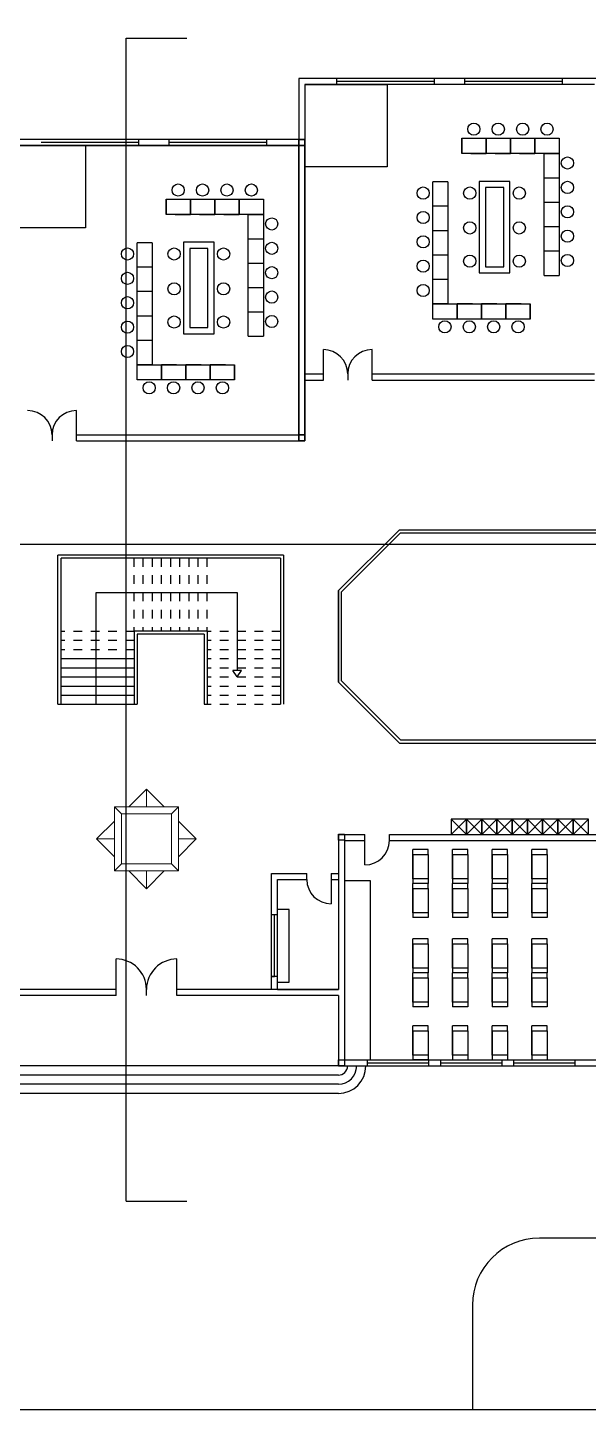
# Model space of a CAD drawing. Header units: millimetres. Extents: x 1593 to 1813, y 960 to 1110.
# Drawn here: x 1636.76 to 1655.15, y 1039.28 to 1084.63 of the extents above; entities that cross this region are included whole.
import ezdxf

# ---------------------------------------------------------------- set-up
doc = ezdxf.new("R2010")
doc.units = ezdxf.units.MM
doc.layers.add('1st floor', color=7, linetype='Continuous')
doc.layers.add('columns', color=22, linetype='Continuous')
doc.layers.add('Entrance Area', color=140, linetype='Continuous', lineweight=13)

msp = doc.modelspace()

# ---------------------------------------------------------------- linework, layer by layer
for p, q in [((1639.984, 1084.285), (1641.984, 1084.285)), ((1639.984, 1046.11), (1639.984, 1084.285)), ((1683.151, 1067.661), (1611.232, 1067.661)), ((1639.984, 1046.11), (1641.984, 1046.11))]:
    msp.add_line(p, q)
at = {"layer": '1st floor'}
for p, q in [((1655.551, 1082.963), (1645.651, 1082.963)), ((1645.651, 1082.963), (1645.651, 1071.063)), ((1646.901, 1082.763), (1646.901, 1082.963)), ((1650.101, 1082.763), (1650.101, 1082.963)), ((1651.101, 1082.763), (1651.101, 1082.963)), ((1651.101, 1082.763), (1651.101, 1082.963)), ((1654.301, 1082.763), (1654.301, 1082.963)), ((1655.351, 1082.763), (1645.851, 1082.763)), ((1645.851, 1082.763), (1645.851, 1071.263)), ((1645.851, 1082.763), (1648.551, 1082.763)), ((1650.101, 1082.863), (1646.901, 1082.863)), ((1648.551, 1082.763), (1648.551, 1080.063)), ((1654.301, 1082.863), (1651.101, 1082.863)), ((1645.851, 1080.963), (1635.751, 1080.963)), ((1635.951, 1080.763), (1645.851, 1080.763)), ((1645.651, 1080.763), (1636.151, 1080.763)), ((1640.401, 1080.863), (1637.201, 1080.863)), ((1638.651, 1080.763), (1638.651, 1078.063)), ((1640.401, 1080.763), (1640.401, 1080.963)), ((1641.401, 1080.763), (1641.401, 1080.963)), ((1641.401, 1080.763), (1641.401, 1080.963)), ((1644.601, 1080.863), (1641.401, 1080.863)), ((1644.601, 1080.763), (1644.601, 1080.963)), ((1645.651, 1071.263), (1645.651, 1080.763)), ((1645.851, 1071.063), (1645.851, 1080.963)), ((1650.996, 1080.499), (1650.996, 1080.999)), ((1650.996, 1080.999), (1651.796, 1080.999)), ((1650.996, 1080.499), (1650.996, 1080.999)), ((1650.996, 1080.499), (1650.996, 1080.999)), ((1650.996, 1080.999), (1650.996, 1080.499)), ((1651.796, 1080.499), (1651.796, 1080.999)), ((1651.796, 1080.999), (1652.596, 1080.999)), ((1651.796, 1080.499), (1651.796, 1080.999)), ((1651.796, 1080.499), (1651.796, 1080.999)), ((1651.796, 1080.999), (1651.796, 1080.499)), ((1652.596, 1080.499), (1652.596, 1080.999)), ((1652.596, 1080.999), (1653.396, 1080.999)), ((1652.596, 1080.499), (1652.596, 1080.999)), ((1652.596, 1080.499), (1652.596, 1080.999)), ((1652.596, 1080.999), (1652.596, 1080.499)), ((1653.396, 1080.499), (1653.396, 1080.999)), ((1653.396, 1080.999), (1654.196, 1080.999)), ((1653.396, 1080.499), (1653.396, 1080.999)), ((1653.396, 1080.499), (1653.396, 1080.999)), ((1653.396, 1080.999), (1653.396, 1080.499)), ((1654.196, 1080.999), (1654.196, 1080.499)), ((1651.796, 1080.499), (1650.996, 1080.499)), ((1651.296, 1080.499), (1651.796, 1080.499)), ((1651.296, 1080.499), (1651.796, 1080.499)), ((1651.296, 1080.499), (1651.796, 1080.499)), ((1652.596, 1080.499), (1651.796, 1080.499)), ((1652.096, 1080.499), (1652.596, 1080.499)), ((1652.096, 1080.499), (1652.596, 1080.499)), ((1652.096, 1080.499), (1652.596, 1080.499)), ((1653.396, 1080.499), (1652.596, 1080.499)), ((1652.896, 1080.499), (1653.396, 1080.499)), ((1652.896, 1080.499), (1653.396, 1080.499)), ((1652.896, 1080.499), (1653.396, 1080.499)), ((1654.196, 1080.499), (1653.396, 1080.499)), ((1653.696, 1079.699), (1653.696, 1080.499)), ((1653.696, 1080.499), (1654.196, 1080.499)), ((1653.696, 1080.499), (1654.196, 1080.499)), ((1653.696, 1080.499), (1654.196, 1080.499)), ((1654.196, 1080.499), (1654.196, 1079.699)), ((1648.551, 1080.063), (1645.851, 1080.063)), ((1650.545, 1079.565), (1650.045, 1079.565)), ((1650.045, 1078.765), (1650.045, 1079.565)), ((1650.545, 1079.565), (1650.045, 1079.565)), ((1650.545, 1079.565), (1650.545, 1078.765)), ((1653.696, 1078.899), (1653.696, 1079.699)), ((1653.696, 1079.699), (1654.196, 1079.699)), ((1653.696, 1079.699), (1654.196, 1079.699)), ((1654.196, 1079.699), (1654.196, 1078.899)), ((1641.296, 1078.499), (1641.296, 1078.999)), ((1641.296, 1078.999), (1642.096, 1078.999)), ((1641.296, 1078.499), (1641.296, 1078.999)), ((1641.296, 1078.499), (1641.296, 1078.999)), ((1641.296, 1078.999), (1641.296, 1078.499)), ((1642.096, 1078.499), (1642.096, 1078.999)), ((1642.096, 1078.999), (1642.896, 1078.999)), ((1642.096, 1078.499), (1642.096, 1078.999)), ((1642.096, 1078.499), (1642.096, 1078.999)), ((1642.096, 1078.999), (1642.096, 1078.499)), ((1642.896, 1078.499), (1642.896, 1078.999)), ((1642.896, 1078.999), (1643.696, 1078.999)), ((1642.896, 1078.499), (1642.896, 1078.999)), ((1642.896, 1078.499), (1642.896, 1078.999)), ((1642.896, 1078.999), (1642.896, 1078.499)), ((1643.696, 1078.499), (1643.696, 1078.999)), ((1643.696, 1078.999), (1644.496, 1078.999)), ((1643.696, 1078.499), (1643.696, 1078.999)), ((1643.696, 1078.499), (1643.696, 1078.999)), ((1643.696, 1078.999), (1643.696, 1078.499)), ((1644.496, 1078.999), (1644.496, 1078.499)), ((1653.696, 1078.099), (1653.696, 1078.899)), ((1653.696, 1078.899), (1654.196, 1078.899)), ((1653.696, 1078.899), (1654.196, 1078.899)), ((1654.196, 1078.899), (1654.196, 1078.099)), ((1642.096, 1078.499), (1641.296, 1078.499)), ((1641.596, 1078.499), (1642.096, 1078.499)), ((1641.596, 1078.499), (1642.096, 1078.499)), ((1641.596, 1078.499), (1642.096, 1078.499)), ((1642.896, 1078.499), (1642.096, 1078.499)), ((1642.396, 1078.499), (1642.896, 1078.499)), ((1642.396, 1078.499), (1642.896, 1078.499)), ((1642.396, 1078.499), (1642.896, 1078.499)), ((1643.696, 1078.499), (1642.896, 1078.499)), ((1643.196, 1078.499), (1643.696, 1078.499)), ((1643.196, 1078.499), (1643.696, 1078.499)), ((1643.196, 1078.499), (1643.696, 1078.499)), ((1644.496, 1078.499), (1643.696, 1078.499)), ((1643.996, 1077.699), (1643.996, 1078.499)), ((1643.996, 1078.499), (1644.496, 1078.499)), ((1643.996, 1078.499), (1644.496, 1078.499)), ((1643.996, 1078.499), (1644.496, 1078.499)), ((1644.496, 1078.499), (1644.496, 1077.699)), ((1650.545, 1078.765), (1650.045, 1078.765)), ((1650.045, 1077.965), (1650.045, 1078.765)), ((1650.545, 1078.765), (1650.045, 1078.765)), ((1650.545, 1078.765), (1650.545, 1077.965)), ((1638.651, 1078.063), (1635.951, 1078.063)), ((1650.545, 1077.965), (1650.045, 1077.965)), ((1650.045, 1077.165), (1650.045, 1077.965)), ((1650.545, 1077.965), (1650.045, 1077.965)), ((1650.545, 1077.965), (1650.545, 1077.165)), ((1653.696, 1077.299), (1653.696, 1078.099)), ((1653.696, 1078.099), (1654.196, 1078.099)), ((1653.696, 1078.099), (1654.196, 1078.099)), ((1654.196, 1078.099), (1654.196, 1077.299)), ((1640.845, 1077.565), (1640.345, 1077.565)), ((1640.345, 1076.765), (1640.345, 1077.565)), ((1640.845, 1077.565), (1640.345, 1077.565)), ((1640.845, 1077.565), (1640.845, 1076.765)), ((1643.996, 1076.899), (1643.996, 1077.699)), ((1643.996, 1077.699), (1644.496, 1077.699)), ((1643.996, 1077.699), (1644.496, 1077.699)), ((1644.496, 1077.699), (1644.496, 1076.899)), ((1650.545, 1077.165), (1650.045, 1077.165)), ((1650.045, 1076.365), (1650.045, 1077.165)), ((1650.545, 1077.165), (1650.045, 1077.165)), ((1650.545, 1077.165), (1650.545, 1076.365)), ((1653.696, 1076.499), (1653.696, 1077.299)), ((1653.696, 1077.299), (1654.196, 1077.299)), ((1653.696, 1077.299), (1654.196, 1077.299)), ((1654.196, 1077.299), (1654.196, 1076.499)), ((1640.845, 1076.765), (1640.345, 1076.765)), ((1640.345, 1075.965), (1640.345, 1076.765)), ((1640.845, 1076.765), (1640.345, 1076.765)), ((1640.845, 1076.765), (1640.845, 1075.965)), ((1643.996, 1076.099), (1643.996, 1076.899)), ((1643.996, 1076.899), (1644.496, 1076.899)), ((1643.996, 1076.899), (1644.496, 1076.899)), ((1644.496, 1076.899), (1644.496, 1076.099)), ((1650.545, 1076.365), (1650.045, 1076.365)), ((1650.045, 1075.565), (1650.045, 1076.365)), ((1650.545, 1076.365), (1650.045, 1076.365)), ((1650.545, 1076.365), (1650.545, 1075.565)), ((1653.696, 1076.499), (1654.196, 1076.499)), ((1653.696, 1076.499), (1654.196, 1076.499)), ((1640.845, 1075.965), (1640.345, 1075.965)), ((1640.345, 1075.165), (1640.345, 1075.965)), ((1640.845, 1075.965), (1640.345, 1075.965)), ((1640.845, 1075.965), (1640.845, 1075.165)), ((1643.996, 1075.299), (1643.996, 1076.099)), ((1643.996, 1076.099), (1644.496, 1076.099)), ((1643.996, 1076.099), (1644.496, 1076.099)), ((1644.496, 1076.099), (1644.496, 1075.299)), ((1643.996, 1074.499), (1643.996, 1075.299)), ((1643.996, 1075.299), (1644.496, 1075.299)), ((1643.996, 1075.299), (1644.496, 1075.299)), ((1644.496, 1075.299), (1644.496, 1074.499)), ((1650.545, 1075.565), (1650.045, 1075.565)), ((1650.545, 1075.565), (1650.045, 1075.565)), ((1650.545, 1075.565), (1650.045, 1075.565)), ((1650.045, 1075.565), (1650.845, 1075.565)), ((1650.045, 1075.065), (1650.045, 1075.565)), ((1650.845, 1075.565), (1650.845, 1075.065)), ((1650.845, 1075.565), (1650.845, 1075.065)), ((1650.845, 1075.565), (1650.845, 1075.065)), ((1651.345, 1075.565), (1650.845, 1075.565)), ((1651.345, 1075.565), (1650.845, 1075.565)), ((1651.345, 1075.565), (1650.845, 1075.565)), ((1650.845, 1075.565), (1651.645, 1075.565)), ((1650.845, 1075.065), (1650.845, 1075.565)), ((1651.645, 1075.565), (1651.645, 1075.065)), ((1651.645, 1075.565), (1651.645, 1075.065)), ((1651.645, 1075.565), (1651.645, 1075.065)), ((1652.145, 1075.565), (1651.645, 1075.565)), ((1652.145, 1075.565), (1651.645, 1075.565)), ((1652.145, 1075.565), (1651.645, 1075.565)), ((1651.645, 1075.565), (1652.445, 1075.565)), ((1651.645, 1075.065), (1651.645, 1075.565)), ((1652.445, 1075.565), (1652.445, 1075.065)), ((1652.445, 1075.565), (1652.445, 1075.065)), ((1652.445, 1075.565), (1652.445, 1075.065)), ((1652.945, 1075.565), (1652.445, 1075.565)), ((1652.945, 1075.565), (1652.445, 1075.565)), ((1652.945, 1075.565), (1652.445, 1075.565)), ((1652.445, 1075.565), (1653.245, 1075.565)), ((1652.445, 1075.065), (1652.445, 1075.565)), ((1653.245, 1075.565), (1653.245, 1075.065)), ((1653.245, 1075.565), (1653.245, 1075.065)), ((1653.245, 1075.565), (1653.245, 1075.065)), ((1653.245, 1075.065), (1653.245, 1075.565)), ((1640.845, 1075.165), (1640.345, 1075.165)), ((1640.345, 1074.365), (1640.345, 1075.165)), ((1640.845, 1075.165), (1640.345, 1075.165)), ((1640.845, 1075.165), (1640.845, 1074.365)), ((1650.845, 1075.065), (1650.045, 1075.065)), ((1651.645, 1075.065), (1650.845, 1075.065)), ((1652.445, 1075.065), (1651.645, 1075.065)), ((1653.245, 1075.065), (1652.445, 1075.065)), ((1640.845, 1074.365), (1640.345, 1074.365)), ((1640.345, 1073.565), (1640.345, 1074.365)), ((1640.845, 1074.365), (1640.345, 1074.365)), ((1640.845, 1074.365), (1640.845, 1073.565)), ((1643.996, 1074.499), (1644.496, 1074.499)), ((1643.996, 1074.499), (1644.496, 1074.499)), ((1646.457, 1073.063), (1646.457, 1074.063)), ((1648.057, 1073.063), (1648.057, 1074.063)), ((1640.845, 1073.565), (1640.345, 1073.565)), ((1640.845, 1073.565), (1640.345, 1073.565)), ((1640.845, 1073.565), (1640.345, 1073.565)), ((1640.345, 1073.565), (1641.145, 1073.565)), ((1640.345, 1073.065), (1640.345, 1073.565)), ((1641.145, 1073.565), (1641.145, 1073.065)), ((1641.145, 1073.565), (1641.145, 1073.065)), ((1641.145, 1073.565), (1641.145, 1073.065)), ((1641.645, 1073.565), (1641.145, 1073.565)), ((1641.645, 1073.565), (1641.145, 1073.565)), ((1641.645, 1073.565), (1641.145, 1073.565)), ((1641.145, 1073.565), (1641.945, 1073.565)), ((1641.145, 1073.065), (1641.145, 1073.565)), ((1641.945, 1073.565), (1641.945, 1073.065)), ((1641.945, 1073.565), (1641.945, 1073.065)), ((1641.945, 1073.565), (1641.945, 1073.065)), ((1642.445, 1073.565), (1641.945, 1073.565)), ((1642.445, 1073.565), (1641.945, 1073.565)), ((1642.445, 1073.565), (1641.945, 1073.565)), ((1641.945, 1073.565), (1642.745, 1073.565)), ((1641.945, 1073.065), (1641.945, 1073.565)), ((1642.745, 1073.565), (1642.745, 1073.065)), ((1642.745, 1073.565), (1642.745, 1073.065)), ((1642.745, 1073.565), (1642.745, 1073.065)), ((1643.245, 1073.565), (1642.745, 1073.565)), ((1643.245, 1073.565), (1642.745, 1073.565)), ((1643.245, 1073.565), (1642.745, 1073.565)), ((1642.745, 1073.565), (1643.545, 1073.565)), ((1642.745, 1073.065), (1642.745, 1073.565)), ((1643.545, 1073.565), (1643.545, 1073.065)), ((1643.545, 1073.565), (1643.545, 1073.065)), ((1643.545, 1073.565), (1643.545, 1073.065)), ((1643.545, 1073.065), (1643.545, 1073.565)), ((1641.145, 1073.065), (1640.345, 1073.065)), ((1641.945, 1073.065), (1641.145, 1073.065)), ((1642.745, 1073.065), (1641.945, 1073.065)), ((1643.545, 1073.065), (1642.745, 1073.065)), ((1645.851, 1073.263), (1646.457, 1073.263)), ((1645.851, 1073.063), (1646.457, 1073.063)), ((1647.257, 1073.263), (1647.257, 1073.063)), ((1648.057, 1073.263), (1655.351, 1073.263)), ((1648.057, 1073.063), (1655.351, 1073.063)), ((1638.357, 1071.063), (1638.357, 1072.063)), ((1637.557, 1071.263), (1637.557, 1071.063)), ((1638.357, 1071.263), (1645.851, 1071.263)), ((1645.045, 1071.263), (1645.651, 1071.263)), ((1638.357, 1071.063), (1645.851, 1071.063)), ((1648.951, 1068.151), (1646.951, 1066.151)), ((1648.992, 1068.051), (1647.051, 1066.11)), ((1648.951, 1068.151), (1663.698, 1068.151)), ((1648.992, 1068.051), (1663.656, 1068.051)), ((1645.151, 1067.321), (1637.751, 1067.321)), ((1637.751, 1062.421), (1637.751, 1067.321)), ((1645.051, 1067.221), (1637.851, 1067.221)), ((1637.851, 1062.421), (1637.851, 1067.221)), ((1640.251, 1066.937), (1640.251, 1067.221)), ((1640.551, 1066.937), (1640.551, 1067.221)), ((1640.851, 1066.937), (1640.851, 1067.221)), ((1641.151, 1066.937), (1641.151, 1067.221)), ((1641.451, 1066.937), (1641.451, 1067.221)), ((1641.751, 1066.937), (1641.751, 1067.221)), ((1642.051, 1066.937), (1642.051, 1067.221)), ((1642.351, 1066.937), (1642.351, 1067.221)), ((1642.651, 1066.937), (1642.651, 1067.221)), ((1645.051, 1067.221), (1645.051, 1062.421)), ((1645.151, 1067.321), (1645.151, 1062.421)), ((1640.251, 1066.37), (1640.251, 1066.654)), ((1640.551, 1066.37), (1640.551, 1066.654)), ((1640.851, 1066.37), (1640.851, 1066.654)), ((1641.151, 1066.37), (1641.151, 1066.654)), ((1641.451, 1066.37), (1641.451, 1066.654)), ((1641.751, 1066.37), (1641.751, 1066.654)), ((1642.051, 1066.37), (1642.051, 1066.654)), ((1642.351, 1066.37), (1642.351, 1066.654)), ((1642.651, 1066.37), (1642.651, 1066.654)), ((1646.951, 1066.151), (1646.951, 1063.151)), ((1646.951, 1063.151), (1646.951, 1066.151)), ((1639.001, 1062.421), (1639.001, 1066.086)), ((1639.001, 1066.086), (1643.632, 1066.086)), ((1640.251, 1065.802), (1640.251, 1066.086)), ((1640.551, 1065.802), (1640.551, 1066.086)), ((1640.851, 1065.802), (1640.851, 1066.086)), ((1641.151, 1065.802), (1641.151, 1066.086)), ((1641.451, 1065.802), (1641.451, 1066.086)), ((1641.751, 1065.802), (1641.751, 1066.086)), ((1642.051, 1065.802), (1642.051, 1066.086)), ((1642.351, 1065.802), (1642.351, 1066.086)), ((1642.651, 1065.802), (1642.651, 1066.086)), ((1643.632, 1066.086), (1643.632, 1063.528)), ((1647.051, 1063.192), (1647.051, 1066.11)), ((1640.251, 1065.235), (1640.251, 1065.519)), ((1640.551, 1065.235), (1640.551, 1065.519)), ((1640.851, 1065.235), (1640.851, 1065.519)), ((1641.151, 1065.235), (1641.151, 1065.519)), ((1641.451, 1065.235), (1641.451, 1065.519)), ((1641.751, 1065.235), (1641.751, 1065.519)), ((1642.051, 1065.235), (1642.051, 1065.519)), ((1642.351, 1065.235), (1642.351, 1065.519)), ((1642.651, 1065.235), (1642.651, 1065.519)), ((1637.851, 1064.821), (1637.981, 1064.821)), ((1638.265, 1064.821), (1638.548, 1064.821)), ((1638.832, 1064.821), (1639.116, 1064.821)), ((1639.399, 1064.821), (1639.683, 1064.821)), ((1639.967, 1064.821), (1640.251, 1064.821)), ((1640.251, 1064.821), (1640.251, 1064.951)), ((1640.251, 1064.821), (1640.251, 1062.421)), ((1642.651, 1064.821), (1640.251, 1064.821)), ((1640.551, 1064.821), (1640.551, 1064.951)), ((1640.851, 1064.821), (1640.851, 1064.951)), ((1641.151, 1064.821), (1641.151, 1064.951)), ((1641.451, 1064.821), (1641.451, 1064.951)), ((1641.751, 1064.821), (1641.751, 1064.951)), ((1642.051, 1064.821), (1642.051, 1064.951)), ((1642.351, 1064.821), (1642.351, 1064.951)), ((1642.651, 1064.821), (1642.651, 1064.951)), ((1642.651, 1064.821), (1642.781, 1064.821)), ((1642.651, 1064.821), (1642.651, 1062.421)), ((1643.065, 1064.821), (1643.348, 1064.821)), ((1643.632, 1064.821), (1643.916, 1064.821)), ((1644.199, 1064.821), (1644.483, 1064.821)), ((1644.767, 1064.821), (1645.051, 1064.821)), ((1637.851, 1064.521), (1637.981, 1064.521)), ((1638.265, 1064.521), (1638.548, 1064.521)), ((1638.832, 1064.521), (1639.116, 1064.521)), ((1639.399, 1064.521), (1639.683, 1064.521)), ((1639.967, 1064.521), (1640.251, 1064.521)), ((1642.551, 1064.721), (1640.351, 1064.721)), ((1640.351, 1064.721), (1640.351, 1062.421)), ((1642.551, 1064.721), (1642.551, 1062.421)), ((1642.651, 1064.521), (1642.781, 1064.521)), ((1643.065, 1064.521), (1643.348, 1064.521)), ((1643.632, 1064.521), (1643.916, 1064.521)), ((1644.199, 1064.521), (1644.483, 1064.521)), ((1644.767, 1064.521), (1645.051, 1064.521)), ((1637.851, 1064.221), (1637.981, 1064.221)), ((1637.851, 1063.921), (1640.251, 1063.921)), ((1638.265, 1064.221), (1638.548, 1064.221)), ((1638.832, 1064.221), (1639.116, 1064.221)), ((1639.399, 1064.221), (1639.683, 1064.221)), ((1639.967, 1064.221), (1640.251, 1064.221)), ((1642.651, 1064.221), (1642.781, 1064.221)), ((1642.651, 1063.921), (1642.781, 1063.921)), ((1643.065, 1064.221), (1643.348, 1064.221)), ((1643.065, 1063.921), (1643.348, 1063.921)), ((1643.632, 1064.221), (1643.916, 1064.221)), ((1643.632, 1063.921), (1643.916, 1063.921)), ((1644.199, 1064.221), (1644.483, 1064.221)), ((1644.199, 1063.921), (1644.483, 1063.921)), ((1644.767, 1064.221), (1645.051, 1064.221)), ((1644.767, 1063.921), (1645.051, 1063.921)), ((1637.851, 1063.621), (1640.251, 1063.621)), ((1642.651, 1063.621), (1642.781, 1063.621)), ((1643.065, 1063.621), (1643.348, 1063.621)), ((1643.632, 1063.321), (1643.487, 1063.528)), ((1643.777, 1063.528), (1643.487, 1063.528)), ((1643.632, 1063.621), (1643.916, 1063.621)), ((1643.632, 1063.321), (1643.777, 1063.528)), ((1644.199, 1063.621), (1644.483, 1063.621)), ((1644.767, 1063.621), (1645.051, 1063.621)), ((1637.851, 1063.321), (1640.251, 1063.321)), ((1637.851, 1063.021), (1640.251, 1063.021)), ((1642.651, 1063.321), (1642.781, 1063.321)), ((1642.651, 1063.021), (1642.781, 1063.021)), ((1643.065, 1063.321), (1643.348, 1063.321)), ((1643.065, 1063.021), (1643.348, 1063.021)), ((1643.632, 1063.321), (1643.916, 1063.321)), ((1643.632, 1063.021), (1643.916, 1063.021)), ((1644.199, 1063.321), (1644.483, 1063.321)), ((1644.199, 1063.021), (1644.483, 1063.021)), ((1644.767, 1063.321), (1645.051, 1063.321)), ((1644.767, 1063.021), (1645.051, 1063.021)), ((1648.951, 1061.151), (1646.951, 1063.151)), ((1648.992, 1061.251), (1647.051, 1063.192)), ((1637.851, 1062.721), (1640.251, 1062.721)), ((1642.651, 1062.721), (1642.781, 1062.721)), ((1643.065, 1062.721), (1643.348, 1062.721)), ((1643.632, 1062.721), (1643.916, 1062.721)), ((1644.199, 1062.721), (1644.483, 1062.721)), ((1644.767, 1062.721), (1645.051, 1062.721)), ((1637.751, 1062.421), (1640.251, 1062.421)), ((1640.251, 1062.421), (1640.351, 1062.421)), ((1642.551, 1062.421), (1642.651, 1062.421)), ((1642.651, 1062.421), (1642.781, 1062.421)), ((1643.065, 1062.421), (1643.348, 1062.421)), ((1643.632, 1062.421), (1643.916, 1062.421)), ((1644.199, 1062.421), (1644.483, 1062.421)), ((1644.767, 1062.421), (1645.051, 1062.421)), ((1648.951, 1061.151), (1663.698, 1061.151)), ((1648.992, 1061.251), (1663.656, 1061.251)), ((1650.651, 1058.651), (1650.651, 1058.151)), ((1651.151, 1058.651), (1650.651, 1058.651)), ((1651.151, 1058.651), (1650.651, 1058.151)), ((1650.651, 1058.651), (1651.151, 1058.151)), ((1651.151, 1058.651), (1651.151, 1058.151)), ((1651.651, 1058.651), (1651.151, 1058.651)), ((1651.651, 1058.651), (1651.151, 1058.151)), ((1651.151, 1058.651), (1651.651, 1058.151)), ((1651.151, 1058.151), (1651.151, 1058.651)), ((1651.651, 1058.651), (1651.651, 1058.151)), ((1652.151, 1058.651), (1651.651, 1058.651)), ((1652.151, 1058.651), (1651.651, 1058.151)), ((1651.651, 1058.651), (1652.151, 1058.151)), ((1651.651, 1058.151), (1651.651, 1058.651)), ((1652.151, 1058.651), (1652.151, 1058.151)), ((1652.651, 1058.651), (1652.151, 1058.651)), ((1652.651, 1058.651), (1652.151, 1058.151)), ((1652.151, 1058.651), (1652.651, 1058.151)), ((1652.151, 1058.151), (1652.151, 1058.651)), ((1652.651, 1058.651), (1652.651, 1058.151)), ((1653.151, 1058.651), (1652.651, 1058.651)), ((1653.151, 1058.651), (1652.651, 1058.151)), ((1652.651, 1058.651), (1653.151, 1058.151)), ((1652.651, 1058.151), (1652.651, 1058.651)), ((1653.151, 1058.651), (1653.151, 1058.151)), ((1653.651, 1058.651), (1653.151, 1058.651)), ((1653.651, 1058.651), (1653.151, 1058.151)), ((1653.151, 1058.651), (1653.651, 1058.151)), ((1653.151, 1058.151), (1653.151, 1058.651)), ((1653.651, 1058.651), (1653.651, 1058.151)), ((1654.151, 1058.651), (1653.651, 1058.651)), ((1654.151, 1058.651), (1653.651, 1058.151)), ((1653.651, 1058.651), (1654.151, 1058.151)), ((1653.651, 1058.151), (1653.651, 1058.651)), ((1654.151, 1058.651), (1654.151, 1058.151)), ((1654.651, 1058.651), (1654.151, 1058.651)), ((1654.651, 1058.651), (1654.151, 1058.151)), ((1654.151, 1058.651), (1654.651, 1058.151)), ((1654.151, 1058.151), (1654.151, 1058.651)), ((1654.651, 1058.651), (1654.651, 1058.151)), ((1655.151, 1058.651), (1654.651, 1058.651)), ((1655.151, 1058.651), (1654.651, 1058.151)), ((1654.651, 1058.651), (1655.151, 1058.151)), ((1654.651, 1058.151), (1654.651, 1058.651)), ((1655.151, 1058.151), (1655.151, 1058.651)), ((1646.951, 1058.151), (1647.822, 1058.151)), ((1646.951, 1058.151), (1646.951, 1053.063)), ((1647.822, 1057.151), (1647.822, 1058.151)), ((1648.622, 1058.151), (1654.562, 1058.151)), ((1648.622, 1057.951), (1648.622, 1058.151)), ((1654.562, 1058.151), (1656.022, 1058.151)), ((1654.651, 1058.151), (1655.151, 1058.151)), ((1647.151, 1057.951), (1647.822, 1057.951)), ((1647.151, 1057.951), (1647.151, 1050.751)), ((1648.622, 1057.951), (1654.562, 1057.951)), ((1649.396, 1056.693), (1649.396, 1057.651)), ((1649.896, 1057.651), (1649.396, 1057.651)), ((1649.896, 1057.493), (1649.896, 1057.651)), ((1650.696, 1056.693), (1650.696, 1057.651)), ((1651.196, 1057.651), (1650.696, 1057.651)), ((1651.196, 1057.493), (1651.196, 1057.651)), ((1651.996, 1056.693), (1651.996, 1057.651)), ((1652.496, 1057.651), (1651.996, 1057.651)), ((1652.496, 1057.493), (1652.496, 1057.651)), ((1653.296, 1056.693), (1653.296, 1057.651)), ((1653.796, 1057.651), (1653.296, 1057.651)), ((1653.796, 1057.493), (1653.796, 1057.651)), ((1654.562, 1057.951), (1656.022, 1057.951)), ((1649.396, 1057.493), (1649.896, 1057.493)), ((1649.396, 1057.493), (1649.396, 1056.535)), ((1649.896, 1057.493), (1649.896, 1056.693)), ((1650.696, 1057.493), (1651.196, 1057.493)), ((1650.696, 1057.493), (1650.696, 1056.535)), ((1651.196, 1057.493), (1651.196, 1056.693)), ((1651.996, 1057.493), (1652.496, 1057.493)), ((1651.996, 1057.493), (1651.996, 1056.535)), ((1652.496, 1057.493), (1652.496, 1056.693)), ((1653.296, 1057.493), (1653.796, 1057.493)), ((1653.296, 1057.493), (1653.296, 1056.535)), ((1653.796, 1057.493), (1653.796, 1056.693)), ((1644.751, 1053.063), (1644.751, 1056.873)), ((1644.751, 1056.873), (1645.914, 1056.873)), ((1644.951, 1053.063), (1644.951, 1056.673)), ((1644.951, 1056.673), (1645.914, 1056.673)), ((1645.914, 1056.673), (1645.914, 1056.873)), ((1646.714, 1056.873), (1646.714, 1055.873)), ((1646.714, 1056.873), (1646.951, 1056.873)), ((1646.714, 1056.673), (1646.951, 1056.673)), ((1647.151, 1056.641), (1647.989, 1056.641)), ((1647.989, 1056.641), (1647.989, 1050.751)), ((1649.896, 1056.693), (1649.396, 1056.693)), ((1649.896, 1056.693), (1649.896, 1056.535)), ((1651.196, 1056.693), (1650.696, 1056.693)), ((1651.196, 1056.693), (1651.196, 1056.535)), ((1652.496, 1056.693), (1651.996, 1056.693)), ((1652.496, 1056.693), (1652.496, 1056.535)), ((1653.796, 1056.693), (1653.296, 1056.693)), ((1653.796, 1056.693), (1653.796, 1056.535)), ((1649.896, 1056.535), (1649.396, 1056.535)), ((1649.396, 1055.577), (1649.396, 1056.535)), ((1649.896, 1056.535), (1649.396, 1056.535)), ((1649.396, 1056.377), (1649.896, 1056.377)), ((1649.396, 1056.377), (1649.396, 1055.419)), ((1649.896, 1056.377), (1649.896, 1056.535)), ((1649.896, 1056.377), (1649.896, 1055.577)), ((1651.196, 1056.535), (1650.696, 1056.535)), ((1650.696, 1055.577), (1650.696, 1056.535)), ((1651.196, 1056.535), (1650.696, 1056.535)), ((1650.696, 1056.377), (1650.696, 1055.577)), ((1650.696, 1056.377), (1651.196, 1056.377)), ((1650.696, 1056.377), (1650.696, 1055.419)), ((1651.196, 1056.377), (1651.196, 1056.535)), ((1651.196, 1056.377), (1651.196, 1055.577)), ((1652.496, 1056.535), (1651.996, 1056.535)), ((1651.996, 1055.577), (1651.996, 1056.535)), ((1652.496, 1056.535), (1651.996, 1056.535)), ((1651.996, 1056.377), (1651.996, 1055.577)), ((1651.996, 1056.377), (1651.996, 1055.577)), ((1651.996, 1056.377), (1652.496, 1056.377)), ((1651.996, 1056.377), (1651.996, 1055.419)), ((1652.496, 1056.377), (1652.496, 1056.535)), ((1652.496, 1056.377), (1652.496, 1055.577)), ((1653.796, 1056.535), (1653.296, 1056.535)), ((1653.296, 1055.577), (1653.296, 1056.535)), ((1653.796, 1056.535), (1653.296, 1056.535)), ((1653.296, 1056.377), (1653.296, 1055.577)), ((1653.296, 1056.377), (1653.296, 1055.577)), ((1653.296, 1056.377), (1653.796, 1056.377)), ((1653.296, 1056.377), (1653.296, 1055.419)), ((1653.796, 1056.377), (1653.796, 1056.535)), ((1653.796, 1056.377), (1653.796, 1055.577)), ((1644.951, 1055.507), (1644.751, 1055.507)), ((1644.851, 1054.49), (1644.851, 1055.49)), ((1645.336, 1055.684), (1644.951, 1055.684)), ((1645.336, 1053.299), (1645.336, 1055.684)), ((1649.896, 1055.577), (1649.396, 1055.577)), ((1649.896, 1055.419), (1649.396, 1055.419)), ((1649.896, 1055.577), (1649.896, 1055.419)), ((1651.196, 1055.577), (1650.696, 1055.577)), ((1651.196, 1055.419), (1650.696, 1055.419)), ((1651.196, 1055.577), (1651.196, 1055.419)), ((1652.496, 1055.577), (1651.996, 1055.577)), ((1652.496, 1055.419), (1651.996, 1055.419)), ((1652.496, 1055.577), (1652.496, 1055.419)), ((1653.296, 1055.577), (1653.296, 1055.419)), ((1653.796, 1055.577), (1653.296, 1055.577)), ((1653.796, 1055.419), (1653.296, 1055.419)), ((1653.796, 1055.577), (1653.796, 1055.419)), ((1644.851, 1053.49), (1644.851, 1054.49)), ((1649.896, 1054.719), (1649.396, 1054.719)), ((1649.396, 1053.762), (1649.396, 1054.719)), ((1649.896, 1054.719), (1649.396, 1054.719)), ((1649.396, 1054.562), (1649.896, 1054.562)), ((1649.396, 1054.562), (1649.396, 1053.604)), ((1649.896, 1054.562), (1649.896, 1054.719)), ((1649.896, 1054.562), (1649.896, 1053.762)), ((1650.696, 1053.762), (1650.696, 1054.719)), ((1651.196, 1054.719), (1650.696, 1054.719)), ((1650.696, 1054.562), (1651.196, 1054.562)), ((1650.696, 1054.562), (1650.696, 1053.604)), ((1651.196, 1054.562), (1651.196, 1054.719)), ((1651.196, 1054.562), (1651.196, 1053.762)), ((1651.996, 1053.762), (1651.996, 1054.719)), ((1652.496, 1054.719), (1651.996, 1054.719)), ((1651.996, 1054.562), (1652.496, 1054.562)), ((1651.996, 1054.562), (1651.996, 1053.604)), ((1652.496, 1054.562), (1652.496, 1054.719)), ((1652.496, 1054.562), (1652.496, 1053.762)), ((1653.296, 1053.762), (1653.296, 1054.719)), ((1653.796, 1054.719), (1653.296, 1054.719)), ((1653.296, 1054.562), (1653.796, 1054.562)), ((1653.296, 1054.562), (1653.296, 1053.604)), ((1653.796, 1054.562), (1653.796, 1054.719)), ((1653.796, 1054.562), (1653.796, 1053.762)), ((1639.655, 1053.063), (1639.655, 1054.063)), ((1641.655, 1053.063), (1641.655, 1054.063)), ((1644.951, 1053.49), (1644.751, 1053.49)), ((1644.751, 1053.49), (1644.851, 1053.49)), ((1649.896, 1053.762), (1649.396, 1053.762)), ((1649.896, 1053.604), (1649.396, 1053.604)), ((1649.396, 1052.646), (1649.396, 1053.604)), ((1649.896, 1053.604), (1649.396, 1053.604)), ((1649.396, 1053.446), (1649.896, 1053.446)), ((1649.396, 1053.446), (1649.396, 1052.488)), ((1649.896, 1053.762), (1649.896, 1053.604)), ((1649.896, 1053.446), (1649.896, 1053.604)), ((1649.896, 1053.446), (1649.896, 1052.646)), ((1651.196, 1053.762), (1650.696, 1053.762)), ((1651.196, 1053.604), (1650.696, 1053.604)), ((1650.696, 1052.646), (1650.696, 1053.604)), ((1651.196, 1053.604), (1650.696, 1053.604)), ((1650.696, 1053.446), (1650.696, 1052.646)), ((1650.696, 1053.446), (1651.196, 1053.446)), ((1650.696, 1053.446), (1650.696, 1052.488)), ((1651.196, 1053.762), (1651.196, 1053.604)), ((1651.196, 1053.446), (1651.196, 1053.604)), ((1651.196, 1053.446), (1651.196, 1052.646)), ((1652.496, 1053.762), (1651.996, 1053.762)), ((1652.496, 1053.604), (1651.996, 1053.604)), ((1651.996, 1052.646), (1651.996, 1053.604)), ((1652.496, 1053.604), (1651.996, 1053.604)), ((1651.996, 1053.446), (1651.996, 1052.646)), ((1651.996, 1053.446), (1651.996, 1052.646)), ((1651.996, 1053.446), (1652.496, 1053.446)), ((1651.996, 1053.446), (1651.996, 1052.488)), ((1652.496, 1053.762), (1652.496, 1053.604)), ((1652.496, 1053.446), (1652.496, 1053.604)), ((1652.496, 1053.446), (1652.496, 1052.646)), ((1653.796, 1053.762), (1653.296, 1053.762)), ((1653.796, 1053.604), (1653.296, 1053.604)), ((1653.296, 1052.646), (1653.296, 1053.604)), ((1653.796, 1053.604), (1653.296, 1053.604)), ((1653.296, 1053.446), (1653.296, 1052.646)), ((1653.296, 1053.446), (1653.296, 1052.646)), ((1653.296, 1053.446), (1653.796, 1053.446)), ((1653.296, 1053.446), (1653.296, 1052.488)), ((1653.796, 1053.762), (1653.796, 1053.604)), ((1653.796, 1053.446), (1653.796, 1053.604)), ((1653.796, 1053.446), (1653.796, 1052.646)), ((1639.655, 1053.063), (1634.359, 1053.063)), ((1639.655, 1052.863), (1639.655, 1053.063)), ((1640.655, 1052.863), (1640.655, 1053.063)), ((1646.951, 1053.063), (1641.655, 1053.063)), ((1641.655, 1052.863), (1641.655, 1053.063)), ((1644.951, 1053.299), (1645.336, 1053.299)), ((1644.951, 1053.063), (1646.951, 1053.063)), ((1646.951, 1053.063), (1644.951, 1053.063)), ((1639.655, 1052.863), (1634.359, 1052.863)), ((1646.951, 1052.863), (1641.655, 1052.863)), ((1646.951, 1052.863), (1646.951, 1050.551)), ((1649.896, 1052.646), (1649.396, 1052.646)), ((1649.896, 1052.646), (1649.896, 1052.488)), ((1651.196, 1052.646), (1650.696, 1052.646)), ((1651.196, 1052.646), (1651.196, 1052.488)), ((1652.496, 1052.646), (1651.996, 1052.646)), ((1652.496, 1052.646), (1652.496, 1052.488)), ((1653.296, 1052.646), (1653.296, 1052.488)), ((1653.796, 1052.646), (1653.296, 1052.646)), ((1653.796, 1052.646), (1653.796, 1052.488)), ((1649.896, 1052.488), (1649.396, 1052.488)), ((1651.196, 1052.488), (1650.696, 1052.488)), ((1652.496, 1052.488), (1651.996, 1052.488)), ((1653.796, 1052.488), (1653.296, 1052.488)), ((1649.396, 1050.909), (1649.396, 1051.867)), ((1649.896, 1051.867), (1649.396, 1051.867)), ((1649.396, 1051.709), (1649.896, 1051.709)), ((1649.396, 1051.709), (1649.396, 1050.751)), ((1649.896, 1051.709), (1649.896, 1051.867)), ((1649.896, 1051.709), (1649.896, 1050.909)), ((1650.696, 1050.909), (1650.696, 1051.867)), ((1651.196, 1051.867), (1650.696, 1051.867)), ((1650.696, 1051.709), (1651.196, 1051.709)), ((1650.696, 1051.709), (1650.696, 1050.751)), ((1651.196, 1051.709), (1651.196, 1051.867)), ((1651.196, 1051.709), (1651.196, 1050.909)), ((1651.996, 1050.909), (1651.996, 1051.867)), ((1652.496, 1051.867), (1651.996, 1051.867)), ((1651.996, 1051.709), (1652.496, 1051.709)), ((1651.996, 1051.709), (1651.996, 1050.751)), ((1652.496, 1051.709), (1652.496, 1051.867)), ((1652.496, 1051.709), (1652.496, 1050.909)), ((1653.296, 1050.909), (1653.296, 1051.867)), ((1653.796, 1051.867), (1653.296, 1051.867)), ((1653.296, 1051.709), (1653.796, 1051.709)), ((1653.296, 1051.709), (1653.296, 1050.751)), ((1653.796, 1051.709), (1653.796, 1051.867)), ((1653.796, 1051.709), (1653.796, 1050.909)), ((1647.151, 1050.751), (1671.551, 1050.751)), ((1647.907, 1050.551), (1647.907, 1050.751)), ((1649.896, 1050.909), (1649.396, 1050.909)), ((1649.896, 1050.751), (1649.396, 1050.751)), ((1649.896, 1050.909), (1649.896, 1050.751)), ((1649.907, 1050.751), (1649.907, 1050.551)), ((1650.307, 1050.551), (1650.307, 1050.751)), ((1651.196, 1050.909), (1650.696, 1050.909)), ((1651.196, 1050.909), (1651.196, 1050.751)), ((1652.496, 1050.909), (1651.996, 1050.909)), ((1652.307, 1050.751), (1652.307, 1050.551)), ((1652.496, 1050.909), (1652.496, 1050.751)), ((1652.707, 1050.551), (1652.707, 1050.751)), ((1653.796, 1050.909), (1653.296, 1050.909)), ((1653.796, 1050.909), (1653.796, 1050.751)), ((1654.707, 1050.751), (1654.707, 1050.551)), ((1646.951, 1050.551), (1619.451, 1050.551)), ((1646.951, 1050.551), (1671.751, 1050.551)), ((1647.251, 1050.551), (1647.251, 1050.551)), ((1647.551, 1050.551), (1647.551, 1050.551)), ((1647.851, 1050.551), (1647.851, 1050.551)), ((1647.907, 1050.651), (1649.907, 1050.651)), ((1650.307, 1050.651), (1652.307, 1050.651)), ((1652.707, 1050.651), (1654.707, 1050.651)), ((1646.951, 1050.251), (1634.359, 1050.251)), ((1646.951, 1049.951), (1634.359, 1049.951)), ((1646.951, 1050.251), (1646.851, 1050.251)), ((1646.951, 1050.251), (1646.951, 1050.251)), ((1646.951, 1049.951), (1646.951, 1049.951)), ((1646.951, 1049.651), (1634.359, 1049.651)), ((1646.951, 1049.651), (1646.951, 1049.651)), ((1676.574, 1044.899), (1653.544, 1044.899)), ((1651.346, 1042.701), (1651.346, 1039.281))]:
    msp.add_line(p, q, dxfattribs=at)
for points in [[(1684.784, 1099.281), (1604.784, 1099.281), (1604.784, 1039.281), (1684.784, 1039.281)], [(1645.851, 1080.763), (1645.851, 1080.963), (1645.651, 1080.963), (1645.651, 1080.763)], [(1652.573, 1079.583), (1651.573, 1079.583), (1651.573, 1076.583), (1652.573, 1076.583)], [(1652.573, 1079.583), (1651.573, 1079.583), (1651.573, 1076.583), (1652.573, 1076.583)], [(1652.373, 1079.383), (1651.773, 1079.383), (1651.773, 1076.783), (1652.373, 1076.783)], [(1642.873, 1077.583), (1641.873, 1077.583), (1641.873, 1074.583), (1642.873, 1074.583)], [(1642.873, 1077.583), (1641.873, 1077.583), (1641.873, 1074.583), (1642.873, 1074.583)], [(1642.673, 1077.383), (1642.073, 1077.383), (1642.073, 1074.783), (1642.673, 1074.783)], [(1645.851, 1071.063), (1645.851, 1071.263), (1645.651, 1071.263), (1645.651, 1071.063)]]:
    msp.add_lwpolyline(points, close=True, dxfattribs=at)
for centre in [(1651.395, 1081.299), (1652.195, 1081.299), (1652.995, 1081.299), (1653.795, 1081.299), (1654.463, 1080.186), (1641.695, 1079.299), (1642.495, 1079.299), (1643.295, 1079.299), (1644.095, 1079.299), (1649.733, 1079.2), (1651.26, 1079.2), (1652.885, 1079.2), (1654.463, 1079.386), (1644.763, 1078.186), (1649.733, 1078.4), (1654.463, 1078.586), (1651.26, 1078.056), (1652.885, 1078.056), (1654.463, 1077.786), (1644.763, 1077.386), (1649.733, 1077.6), (1640.033, 1077.2), (1641.56, 1077.2), (1643.185, 1077.2), (1651.26, 1076.967), (1652.885, 1076.967), (1654.463, 1076.986), (1640.033, 1076.4), (1644.763, 1076.586), (1649.733, 1076.8), (1641.56, 1076.056), (1643.185, 1076.056), (1649.733, 1076), (1640.033, 1075.6), (1644.763, 1075.786), (1640.033, 1074.8), (1641.56, 1074.967), (1643.185, 1074.967), (1644.763, 1074.986), (1650.445, 1074.808), (1651.245, 1074.808), (1652.045, 1074.808), (1652.845, 1074.808), (1640.033, 1074), (1640.745, 1072.808), (1641.545, 1072.808), (1642.345, 1072.808), (1643.145, 1072.808)]:
    msp.add_circle(centre, 0.2, dxfattribs=at)
for centre, radius, start, end in [((1646.457, 1073.263), 0.8, 360, 90), ((1648.057, 1073.263), 0.8, 90, 180), ((1636.757, 1071.263), 0.8, 360, 90), ((1638.357, 1071.263), 0.8, 90, 180), ((1647.822, 1057.951), 0.8, 270, 0), ((1646.714, 1056.673), 0.8, 180, 270), ((1639.655, 1053.063), 1, 0, 90), ((1641.655, 1053.063), 1, 90, 180), ((1646.951, 1050.551), 0.3, 270, 0), ((1646.951, 1050.551), 0.6, 270, 0), ((1646.951, 1050.551), 0.9, 270, 0), ((1653.544, 1042.701), 2.198, 90, 180)]:
    msp.add_arc(centre, radius, start, end, dxfattribs=at)
at = {"layer": 'columns'}
for points in [[(1645.651, 1080.963), (1645.851, 1080.963), (1645.851, 1080.763), (1645.651, 1080.763)], [(1645.651, 1071.263), (1645.851, 1071.263), (1645.851, 1071.063), (1645.651, 1071.063)], [(1646.951, 1058.157), (1647.151, 1058.157), (1647.151, 1057.957), (1646.951, 1057.957)], [(1646.951, 1050.751), (1647.151, 1050.751), (1647.151, 1050.551), (1646.951, 1050.551)]]:
    msp.add_lwpolyline(points, close=True, dxfattribs=at)
at = {"layer": 'Entrance Area'}
for p, q in [((1640.655, 1059.638), (1640.655, 1059.055)), ((1639.837, 1058.821), (1639.603, 1059.055)), ((1641.706, 1059.055), (1641.472, 1058.821)), ((1639.837, 1058.821), (1639.837, 1057.186)), ((1641.472, 1058.821), (1639.837, 1058.821)), ((1641.472, 1057.186), (1641.472, 1058.821)), ((1639.603, 1058.003), (1639.02, 1058.003)), ((1642.289, 1058.003), (1641.706, 1058.003)), ((1639.837, 1057.186), (1639.603, 1056.952)), ((1639.837, 1057.186), (1641.472, 1057.186)), ((1641.706, 1056.952), (1641.472, 1057.186)), ((1640.655, 1056.952), (1640.655, 1056.369))]:
    msp.add_line(p, q, dxfattribs=at)
for points in [[(1641.238, 1059.055), (1640.655, 1059.638), (1640.072, 1059.055)], [(1639.603, 1058.586), (1639.02, 1058.003), (1639.603, 1057.42)], [(1641.706, 1057.42), (1642.289, 1058.003), (1641.706, 1058.586)], [(1640.072, 1056.952), (1640.655, 1056.369), (1641.238, 1056.952)]]:
    msp.add_lwpolyline(points, dxfattribs=at)
msp.add_lwpolyline([(1639.603, 1059.055), (1639.603, 1056.952), (1641.706, 1056.952), (1641.706, 1059.055)], close=True, dxfattribs=at)

doc.saveas('drawing.dxf')
